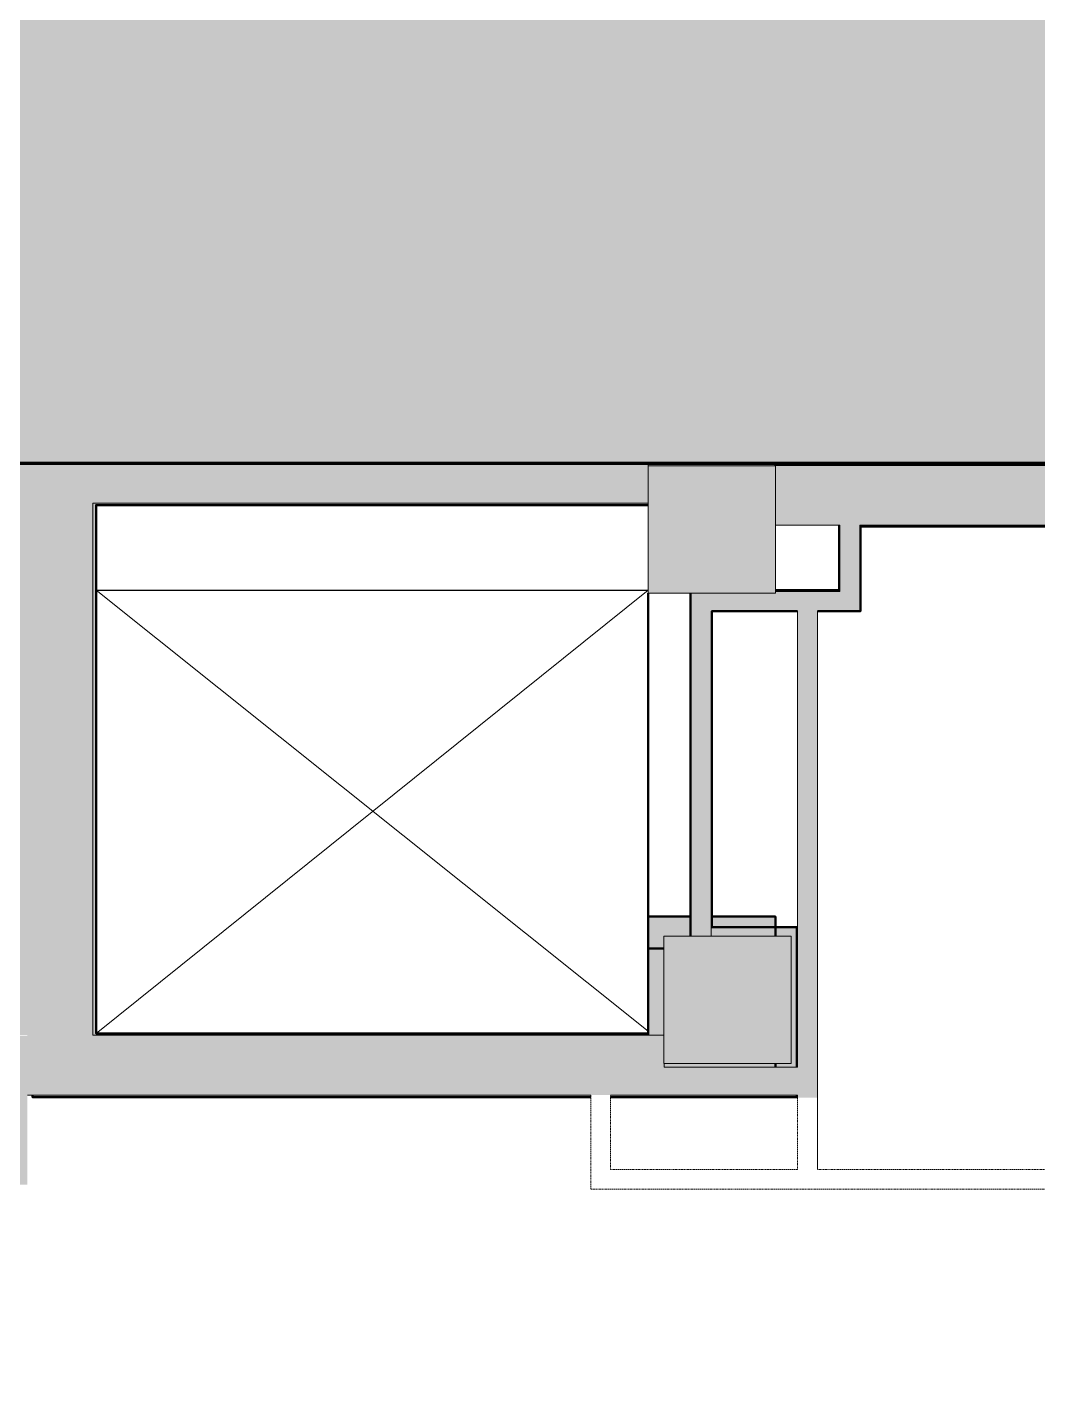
# Model space of a CAD drawing. Header units: inches. Extents: x 842 to 2180, y -10 to 1751.
# Drawn here: x 1519.4 to 1709.7, y 1233.8 to 1492.5 of the extents above; entities that cross this region are included whole.
import ezdxf

# ---------------------------------------------------------------- set-up
doc = ezdxf.new("R2010")
doc.units = ezdxf.units.IN
doc.header["$MEASUREMENT"] = 0
doc.linetypes.add('Demolished', pattern=[0.1875, 0.125, -0.0625])
for name, color, linetype, lineweight in [('A-DETL-GENF', 92, 'Continuous', 9), ('A-DETL-THIN', 151, 'Continuous', 9), ('A-WALL-PATT', 111, 'Continuous', 13), ('I-WALL', 2, 'Continuous', 13), ('Orbis - Background_dwg', 8, 'Continuous', 9), ('Orbis_AR$0$A-Wall-Exst', 7, 'Continuous', 9), ('Orbis_BB$0$A-Wall-Exst', 7, 'Continuous', 9), ('Orbis_BB$0$TI_ARCH-02_E957150$0$A-Wall-Blow', 130, 'Continuous', 30), ('Orbis_BB$0$TI_ARCH-02_E957150$0$A-Wall-Open', 10, 'Continuous', 13), ('Orbis_BB$0$TI_Grid_E957150$0$S-02-COLS-CONC', 50, 'Continuous', 50), ('Orbis_BB$0$TI_Grid_E957150$0$S-04-COLS-CONC', 50, 'Continuous', 50), ('Orbis_BB$0$TI_Grid_E957150$0$S-05-COLS-CONC', 50, 'Continuous', 50), ('Orbis_BB$0$TI_Grid_E957150$0$S-06-COLS-CONC', 50, 'Continuous', 50), ('Orbis_BB$0$TI_Grid_E957150$0$S-07-COLS-CONC', 50, 'Continuous', 50), ('Orbis_BB$0$TI_Grid_E957150$0$S-08-COLS-CONC', 50, 'Continuous', 50), ('Orbis_BB$0$TI_Grid_E957150$0$S-09-COLS-CONC', 50, 'Continuous', 50), ('Orbis_BB$0$TI_Grid_E957150$0$S-11-COLS-CONC', 50, 'Continuous', 50), ('Orbis_BB$0$TI_Grid_E957150$0$S-12-COLS-CONC', 50, 'Continuous', 50), ('Orbis_BB$0$TI_Grid_E957150$0$S-12-COLS-CONC-PATT', 250, 'Continuous', 20), ('Orbis_BB$0$TI_Grid_E957150$0$S-P1-COLS-CONC', 50, 'Continuous', 50), ('Orbis_BB$0$TI_Grid_E957150$0$S-P1-COLS-CONC-PATT', 250, 'Continuous', 20), ('Orbis_BB$0$TI_Grid_E957150$0$S-P4-COLS-CONC', 50, 'Continuous', 50), ('Orbis_BB$0$TI_Grid_E957150$0$S-P4-COLS-CONC-PATT', 250, 'Continuous', 20), ('S-COLS', 52, 'Continuous', 13)]:
    doc.layers.add(name, color=color, linetype=linetype, lineweight=lineweight)

# ---------------------------------------------------------------- blocks, each defined once
blk = doc.blocks.new('Concrete-Rectangular-Column - 24 x 24-V1-Level XX  DEMOLITION')
at = {"layer": 'S-COLS', "lineweight": 9}
blk.add_hatch(color=7, dxfattribs=at).paths.add_polyline_path([(12, -12), (12, 12), (-12, 12), (-12, -12)], flags=0)
at = {"layer": 'S-COLS', "color": 8, "lineweight": 20}
for p, q in [((12, 12), (-12, 12)), ((-12, 12), (-12, -12)), ((12, -12), (12, 12)), ((-12, -12), (12, -12))]:
    blk.add_line(p, q, dxfattribs=at)
blk = doc.blocks.new('Orbis - Background_dwg__U50-7347733-Level XX  DEMOLITION')
at = {"layer": 'Orbis_BB$0$TI_Grid_E957150$0$S-12-COLS-CONC-PATT', "lineweight": 50}
blk.add_hatch(color=50, dxfattribs=at).paths.add_polyline_path([(12367.04, 2102.54), (12368.66, 2102.54), (12368.66, 2103.21), (12349.01, 2103.21), (12347.7, 2102.54)], flags=0)
at = {"layer": 'Orbis_BB$0$TI_Grid_E957150$0$S-12-COLS-CONC'}
blk.add_line((12368.66, 2102.54), (12368.66, 2103.21), dxfattribs=at)
at = {"layer": 'Orbis_BB$0$TI_Grid_E957150$0$S-12-COLS-CONC', "flags": 128}
blk.add_lwpolyline([(12347.6, 2124.91), (12344.66, 2124.91), (12344.66, 2108.54)], dxfattribs=at)
blk = doc.blocks.new('Orbis - Background_dwg_Orbis_BB-7347761-Level XX  DEMOLITION')
at = {"layer": 'Orbis_BB$0$A-Wall-Exst'}
h = blk.add_hatch(color=256, dxfattribs=at)
h.paths.add_polyline_path([(12344.66, 2108.54), (12344.66, 2108.91), (12240.66, 2108.91), (12240.66, 2208.41), (12344.66, 2208.41), (12344.66, 2208.79), (12240.04, 2208.79), (12240.04, 2108.54), (12337.6, 2108.54)], flags=0)
h.paths.add_polyline_path([(12224.79, 2215.66), (12224.79, 2216.04), (12344.66, 2216.04), (12344.66, 2216.41), (12008.66, 2216.41), (12008.66, 2215.66), (12202.66, 2215.66)], flags=0)
h.paths.add_polyline_path([(12384.54, 2215.91), (12687.66, 2215.91), (12687.66, 2216.41), (12368.66, 2216.41), (12368.66, 2215.91), (12380.79, 2215.91)], flags=0)
h.paths.add_polyline_path([(11868.66, 2216.04), (11984.66, 2216.04), (11984.66, 2216.41), (11868.66, 2216.41), (11868.66, 2243.04), (11860.83, 2243.04), (11860.83, 2267.04), (11868.66, 2267.04), (11868.66, 2506.91), (11860.66, 2506.91), (11860.66, 2290.92), (11858.66, 2290.92), (11858.66, 2518.92), (11853.66, 2518.92), (11853.66, 2283.92), (11860.66, 2283.92), (11860.66, 2235.92), (11648.66, 2235.92), (11648.66, 2242.91), (11640.66, 2242.91), (11640.66, 2235.54), (11868.29, 2235.54), (11868.29, 2216.04)], flags=0)
h.paths.add_polyline_path([(12524.66, 2522.91), (12663.66, 2522.91), (12663.66, 2530.91), (12380.66, 2530.91), (12380.66, 2522.91)], flags=0)
h.paths.add_polyline_path([(12164.66, 2522.91), (12332.66, 2522.91), (12332.66, 2530.91), (12020.66, 2530.91), (12020.66, 2522.91)], flags=0)
h = blk.add_hatch(color=256, dxfattribs=at)
h.paths.add_polyline_path([(12825.64, 1719.65), (12825.73, 1719.67), (12823.48, 1735.4), (12825.43, 1721.14)], flags=0)
h.paths.add_polyline_path([(12801.21, 1897.99), (12801.3, 1898), (12797.38, 1925.91), (12800.49, 1903.21)], flags=0)
h.paths.add_polyline_path([(12787.64, 2077.81), (12787.68, 2077.81), (12768.69, 2216.41), (12711.66, 2216.41), (12711.66, 2215.91), (12768.73, 2215.91), (12787.64, 2077.81)], flags=0)
h.paths.add_polyline_path([(12311.71, 2096.91), (12333.85, 2096.91), (12333.85, 2097.29), (12228.66, 2097.29), (12228.66, 2096.91), (12240.04, 2096.91)], flags=0)
h.paths.add_polyline_path([(12347.7, 2096.91), (12372.66, 2096.91), (12372.66, 2097.29), (12337.6, 2097.29), (12337.6, 2096.91)], flags=0)
h.paths.add_polyline_path([(12372.66, 2102.54), (12372.66, 2128.91), (12368.66, 2128.91), (12368.66, 2127.21), (12371.6, 2127.21), (12371.6, 2103.21), (12368.66, 2103.21), (12368.66, 2102.54), (12371.86, 2102.54)], flags=0)
h.paths.add_polyline_path([(12356.54, 2130.91), (12356.66, 2130.91), (12356.66, 2188.41), (12356.54, 2188.41), (12356.54, 2169.47)], flags=0)
h.paths.add_polyline_path([(12352.79, 2130.91), (12352.79, 2191.85), (12352.66, 2191.85), (12352.66, 2130.91)], flags=0)
h.paths.add_polyline_path([(12376.58, 2188.41), (12384.66, 2188.41), (12384.66, 2204.41), (12569.79, 2204.41), (12569.79, 2204.66), (12384.54, 2204.66), (12384.54, 2188.41), (12376.58, 2188.41)], flags=0)
h.paths.add_polyline_path([(11972.66, 2189.41), (11997.66, 2189.41), (11997.66, 2189.54), (11968.79, 2189.54), (11968.79, 2204.79), (11934.54, 2204.79), (11934.54, 2204.41), (11968.66, 2204.41), (11968.66, 2189.41), (11972.54, 2189.41)], flags=0)
h.paths.add_polyline_path([(12024.66, 2189.41), (12024.66, 2189.54), (12020.79, 2189.54), (12020.79, 2189.41), (12024.54, 2189.41)], flags=0)
h.paths.add_polyline_path([(12711.79, 2189.41), (12715.66, 2189.41), (12715.66, 2204.66), (12715.54, 2204.66), (12715.49, 2189.54), (12659.79, 2189.54), (12659.79, 2204.66), (12573.54, 2204.66), (12573.54, 2204.41), (12659.66, 2204.41), (12659.66, 2189.41), (12711.66, 2189.41)], flags=0)
h.paths.add_polyline_path([(12376.58, 2192.16), (12380.79, 2192.16), (12380.79, 2204.66), (12380.66, 2204.66), (12380.66, 2192.41), (12368.66, 2192.41), (12368.66, 2192.16), (12372.83, 2192.16)], flags=0)
h.paths.add_polyline_path([(12663.54, 2193.29), (12687.66, 2193.29), (12687.66, 2193.41), (12663.66, 2193.41), (12663.66, 2204.66), (12663.54, 2204.66), (12663.54, 2193.29)], flags=0)
h.paths.add_polyline_path([(12711.66, 2193.29), (12711.79, 2193.29), (12711.79, 2204.66), (12711.66, 2204.64), (12711.66, 2193.41)], flags=0)
h.paths.add_polyline_path([(11974.14, 2193.29), (11984.66, 2193.29), (11984.66, 2193.41), (11972.66, 2193.41), (11972.66, 2204.79), (11972.54, 2204.79), (11972.54, 2193.29), (11973.4, 2193.29)], flags=0)
h.paths.add_polyline_path([(11868.29, 2204.41), (11930.79, 2204.41), (11930.79, 2204.79), (11857.04, 2204.79), (11857.04, 2204.41), (11861.69, 2204.41)], flags=0)
h.paths.add_polyline_path([(11648.74, 2223.92), (11648.79, 2223.92), (11648.79, 2224.29), (11640.58, 2224.29), (11640.58, 2223.92), (11645.35, 2223.92)], flags=0)
h.paths.add_polyline_path([(11636.66, 2223.92), (11636.83, 2223.92), (11636.83, 2224.29), (11636.66, 2224.29)], flags=0)
h.paths.add_polyline_path([(11640.66, 2235.54), (11640.66, 2242.91), (11624.66, 2242.91), (11624.66, 2244.31), (11622.05, 2244.31), (11622.05, 2274.31), (11624.66, 2274.31), (11624.66, 2274.91), (11640.66, 2274.91), (11640.66, 2284.42), (11636.66, 2284.42), (11636.66, 2278.91), (11620.66, 2278.91), (11620.66, 2238.91), (11636.66, 2238.91), (11636.66, 2235.54), (11636.83, 2235.54), (11636.84, 2239.09), (11640.58, 2239.09), (11640.58, 2235.54)], flags=0)
at = {"layer": 'Orbis_BB$0$TI_Grid_E957150$0$S-P1-COLS-CONC-PATT', "lineweight": 9}
h = blk.add_hatch(color=7, dxfattribs=at)
h.paths.add_polyline_path([(12347.7, 2102.54), (12349.01, 2103.21), (12347.7, 2103.21)], flags=0)
h.paths.add_polyline_path([(12344.66, 2108.54), (12347.6, 2108.54), (12347.6, 2127.21), (12352.79, 2127.21), (12352.79, 2130.91), (12344.66, 2130.91), (12344.66, 2108.91)], flags=0)
h.paths.add_polyline_path([(12368.66, 2127.21), (12368.66, 2130.91), (12356.54, 2130.89), (12356.54, 2127.21), (12361.75, 2127.21)], flags=0)
at = {"layer": 'Orbis_BB$0$TI_Grid_E957150$0$S-P4-COLS-CONC-PATT', "lineweight": 9}
blk.add_hatch(color=7, dxfattribs=at).paths.add_polyline_path([(12344.66, 2215.85), (12368.66, 2215.85), (12368.66, 2216.41), (12344.66, 2216.41), (12344.66, 2215.91)], flags=0)
at = {"layer": 'Orbis_BB$0$A-Wall-Exst', "color": 50, "lineweight": 50}
for p, q in [((12368.66, 2216.41), (12368.66, 2215.91)), ((12352.66, 2127.21), (12352.66, 2191.85)), ((12352.66, 2191.85), (12352.66, 2127.21)), ((12372.83, 2188.41), (12372.7, 2188.41)), ((12376.7, 2188.41), (12376.58, 2188.41)), ((12368.66, 2103.21), (12368.66, 2102.54)), ((12333.85, 2096.91), (12333.73, 2096.91)), ((12337.73, 2096.91), (12337.6, 2096.91))]:
    blk.add_line(p, q, dxfattribs=at)
at = {"layer": 'Orbis_BB$0$A-Wall-Exst', "color": 50, "lineweight": 50, "flags": 128}
for points in [[(12344.66, 2216.04), (12344.66, 2216.41), (12240.66, 2216.41), (12008.66, 2216.41)], [(12687.66, 2215.91), (12687.66, 2216.41), (12368.66, 2216.41)], [(12344.66, 2108.54), (12344.66, 2108.91), (12240.66, 2108.91), (12240.66, 2208.41), (12344.66, 2208.41)], [(12380.66, 2204.66), (12380.66, 2192.41), (12368.66, 2192.41)], [(12376.58, 2188.41), (12384.66, 2188.41), (12384.66, 2204.41), (12569.79, 2204.41)], [(12344.66, 2191.85), (12344.66, 2124.91), (12347.6, 2124.91)], [(12372.66, 2102.54), (12372.66, 2128.91), (12356.66, 2128.91), (12356.66, 2188.41), (12372.83, 2188.41)], [(12228.66, 2097.29), (12228.66, 2096.91), (12333.85, 2096.91)], [(12337.6, 2096.91), (12372.66, 2096.91), (12372.66, 2097.29)]]:
    blk.add_lwpolyline(points, dxfattribs=at)
at = {"layer": 'Orbis_BB$0$TI_ARCH-02_E957150$0$A-Wall-Blow'}
blk.add_line((12240.66, 2192.41), (12344.66, 2192.41), dxfattribs=at)
at = {"layer": 'Orbis_BB$0$TI_ARCH-02_E957150$0$A-Wall-Open'}
for p, q in [((12240.66, 2192.41), (12344.66, 2109.29)), ((12344.66, 2192.41), (12240.66, 2108.91))]:
    blk.add_line(p, q, dxfattribs=at)
at = {"layer": 'Orbis_BB$0$TI_Grid_E957150$0$S-02-COLS-CONC'}
for p, q in [((12368.66, 2215.91), (12368.66, 2216.41)), ((12368.66, 2103.21), (12368.66, 2102.54))]:
    blk.add_line(p, q, dxfattribs=at)
at = {"layer": 'Orbis_BB$0$TI_Grid_E957150$0$S-02-COLS-CONC', "flags": 128}
for points in [[(12368.66, 2216.41), (12344.66, 2216.41), (12344.66, 2216.04)], [(12344.66, 2108.54), (12344.66, 2124.91), (12347.6, 2124.91)]]:
    blk.add_lwpolyline(points, dxfattribs=at)
at = {"layer": 'Orbis_BB$0$TI_Grid_E957150$0$S-04-COLS-CONC'}
blk.add_line((12368.66, 2103.21), (12368.66, 2102.54), dxfattribs=at)
at = {"layer": 'Orbis_BB$0$TI_Grid_E957150$0$S-04-COLS-CONC', "flags": 128}
blk.add_lwpolyline([(12344.66, 2108.54), (12344.66, 2124.91), (12347.6, 2124.91)], dxfattribs=at)
at = {"layer": 'Orbis_BB$0$TI_Grid_E957150$0$S-05-COLS-CONC'}
blk.add_line((12368.66, 2103.21), (12368.66, 2102.54), dxfattribs=at)
at = {"layer": 'Orbis_BB$0$TI_Grid_E957150$0$S-05-COLS-CONC', "flags": 128}
blk.add_lwpolyline([(12344.66, 2108.54), (12344.66, 2124.91), (12347.6, 2124.91)], dxfattribs=at)
at = {"layer": 'Orbis_BB$0$TI_Grid_E957150$0$S-06-COLS-CONC'}
blk.add_line((12368.66, 2103.21), (12368.66, 2102.54), dxfattribs=at)
at = {"layer": 'Orbis_BB$0$TI_Grid_E957150$0$S-06-COLS-CONC', "flags": 128}
blk.add_lwpolyline([(12344.66, 2108.54), (12344.66, 2124.91), (12347.6, 2124.91)], dxfattribs=at)
at = {"layer": 'Orbis_BB$0$TI_Grid_E957150$0$S-07-COLS-CONC'}
blk.add_line((12368.66, 2103.21), (12368.66, 2102.54), dxfattribs=at)
at = {"layer": 'Orbis_BB$0$TI_Grid_E957150$0$S-07-COLS-CONC', "flags": 128}
blk.add_lwpolyline([(12344.66, 2108.54), (12344.66, 2124.91), (12347.6, 2124.91)], dxfattribs=at)
at = {"layer": 'Orbis_BB$0$TI_Grid_E957150$0$S-08-COLS-CONC'}
blk.add_line((12368.66, 2103.21), (12368.66, 2102.54), dxfattribs=at)
at = {"layer": 'Orbis_BB$0$TI_Grid_E957150$0$S-08-COLS-CONC', "flags": 128}
blk.add_lwpolyline([(12344.66, 2108.54), (12344.66, 2124.91), (12347.6, 2124.91)], dxfattribs=at)
at = {"layer": 'Orbis_BB$0$TI_Grid_E957150$0$S-09-COLS-CONC'}
blk.add_line((12368.66, 2103.21), (12368.66, 2102.54), dxfattribs=at)
at = {"layer": 'Orbis_BB$0$TI_Grid_E957150$0$S-09-COLS-CONC', "flags": 128}
blk.add_lwpolyline([(12344.66, 2108.54), (12344.66, 2124.91), (12347.6, 2124.91)], dxfattribs=at)
at = {"layer": 'Orbis_BB$0$TI_Grid_E957150$0$S-11-COLS-CONC'}
blk.add_line((12368.66, 2102.54), (12368.66, 2103.21), dxfattribs=at)
at = {"layer": 'Orbis_BB$0$TI_Grid_E957150$0$S-11-COLS-CONC', "flags": 128}
blk.add_lwpolyline([(12347.6, 2124.91), (12344.66, 2124.91), (12344.66, 2108.54)], dxfattribs=at)
at = {"layer": 'Orbis_BB$0$TI_Grid_E957150$0$S-P1-COLS-CONC'}
for p, q in [((12368.66, 2215.91), (12368.66, 2216.41)), ((12368.66, 2103.21), (12368.66, 2102.54))]:
    blk.add_line(p, q, dxfattribs=at)
at = {"layer": 'Orbis_BB$0$TI_Grid_E957150$0$S-P1-COLS-CONC', "flags": 128}
for points in [[(12368.66, 2216.41), (12344.66, 2216.41), (12344.66, 2216.04)], [(12344.66, 2108.54), (12344.66, 2130.91), (12352.79, 2130.91)], [(12356.54, 2130.91), (12368.66, 2130.91), (12368.66, 2127.21)]]:
    blk.add_lwpolyline(points, dxfattribs=at)
at = {"layer": 'Orbis_BB$0$TI_Grid_E957150$0$S-P4-COLS-CONC'}
for p, q in [((12344.66, 2130.91), (12344.66, 2108.54)), ((12352.79, 2130.91), (12344.66, 2130.91)), ((12368.66, 2102.54), (12368.66, 2103.21))]:
    blk.add_line(p, q, dxfattribs=at)
at = {"layer": 'Orbis_BB$0$TI_Grid_E957150$0$S-P4-COLS-CONC', "flags": 128}
for points in [[(12344.66, 2216.04), (12344.66, 2216.41), (12368.66, 2216.41), (12368.66, 2215.91)], [(12368.66, 2127.21), (12368.66, 2130.91), (12356.54, 2130.91)]]:
    blk.add_lwpolyline(points, dxfattribs=at)
blk.add_blockref('Orbis - Background_dwg__U50-7347733-Level XX  DEMOLITION', (0, 0))
blk = doc.blocks.new('Orbis - Background_dwg-7329766-Level XX  DEMOLITION')
at = {"layer": 'Orbis_AR$0$A-Wall-Exst', "color": 50, "lineweight": 50}
for p, q in [((1664.54, 1382.47), (1664.41, 1382.47)), ((1668.41, 1382.47), (1668.29, 1382.47)), ((1664.37, 1296.6), (1664.37, 1322.97)), ((1625.56, 1290.97), (1625.43, 1290.97)), ((1629.43, 1290.97), (1629.31, 1290.97)), ((1664.37, 1290.97), (1664.37, 1291.35))]:
    blk.add_line(p, q, dxfattribs=at)
blk.add_blockref('Orbis - Background_dwg_Orbis_BB-7347761-Level XX  DEMOLITION', (-10708.29, -805.94))

msp = doc.modelspace()

# ---------------------------------------------------------------- hatches: boundary and pattern name
at = {"layer": 'A-DETL-GENF'}
h = msp.add_hatch(color=9, dxfattribs=at)
h.paths.add_polyline_path([(1357.37, -9.77), (2180.09, -9.77), (2180.09, 282.04), (2178.37, 282.04), (2178.37, 269.98), (2160.37, 269.98), (2160.37, 281.98), (2145.5, 281.98), (2145.5, 222.1), (2148.37, 222.1), (2148.37, 48.98), (1645.98, 48.98), (1645.98, 56.98), (1645.87, 56.98), (1645.87, 67.98), (1645.98, 67.98), (1645.98, 68.19), (1645.71, 68.23), (1643.24, 68.89), (1642.84, 69.08), (1642.63, 69.12), (1642.36, 69.3), (1640.87, 69.99), (1639.47, 70.98), (1636.37, 70.98), (1636.37, 74.07), (1635.38, 75.48), (1634.68, 76.98), (1634.51, 77.24), (1634.47, 77.43), (1634.27, 77.85), (1633.6, 80.38), (1633.38, 83.07), (1633.6, 85.59), (1634.27, 88.11), (1635.38, 90.48), (1636.37, 91.9), (1636.37, 94.98), (1639.44, 94.98), (1640.87, 95.97), (1643.24, 97.08), (1645.98, 97.86), (1645.98, 97.98), (1645.87, 97.98), (1645.87, 207.29), (1645.98, 207.29), (1645.98, 208.97), (1636.37, 208.97), (1636.37, 239.19), (1645.87, 239.19), (1645.87, 593.98), (1179.62, 593.98), (1179.62, 528.98), (842.21, 528.98), (842.21, -9.77), (1350.37, -9.77)], flags=0)
h.paths.add_polyline_path([(1439.37, 58.98), (1435.75, 59.1), (1357.37, 59.1), (1357.37, 54.98), (1402.37, 54.98), (1402.37, 58.98), (1435.75, 58.98)], flags=0)
h.paths.add_polyline_path([(1409.37, 47.98), (1350.37, 47.98), (1350.37, 122.98), (1361, 122.98), (1361, 62.73), (1439.37, 62.73), (1439.37, 51.98), (1409.37, 51.98), (1409.37, 48.98)], flags=0)
h.paths.add_polyline_path([(1288.37, 67.98), (1288.3, 67.99), (1285.77, 68.21), (1283.24, 68.89), (1282.84, 69.08), (1282.63, 69.12), (1282.36, 69.3), (1280.87, 69.99), (1279.47, 70.98), (1276.37, 70.98), (1276.37, 74.07), (1275.38, 75.48), (1274.68, 76.98), (1274.51, 77.24), (1274.47, 77.43), (1274.27, 77.85), (1273.6, 80.38), (1273.38, 83.07), (1273.6, 85.59), (1274.27, 88.11), (1275.38, 90.48), (1276.37, 91.9), (1276.37, 94.98), (1279.44, 94.98), (1280.87, 95.97), (1283.24, 97.08), (1285.77, 97.76), (1288.46, 97.98), (1290.97, 97.76), (1293.5, 97.08), (1295.87, 95.97), (1297.3, 94.98), (1300.37, 94.98), (1300.37, 91.9), (1301.36, 90.48), (1302.47, 88.11), (1303.14, 85.59), (1303.37, 82.97), (1303.14, 80.38), (1302.47, 77.85), (1302.27, 77.43), (1302.23, 77.24), (1302.06, 76.98), (1301.36, 75.48), (1300.37, 74.07), (1300.37, 70.98), (1297.27, 70.98), (1295.87, 69.99), (1294.38, 69.3), (1294.11, 69.12), (1293.9, 69.08), (1293.5, 68.89), (1290.97, 68.21), (1288.41, 67.98)], flags=0)
h.paths.add_polyline_path([(928.37, 67.98), (928.24, 68), (925.84, 68.21), (923.32, 68.89), (922.97, 69.05), (922.63, 69.12), (922.17, 69.42), (920.95, 69.99), (919.55, 70.98), (916.37, 70.98), (916.37, 74.18), (915.46, 75.48), (914.94, 76.59), (914.49, 77.34), (914.35, 77.85), (913.68, 80.38), (913.45, 82.58), (913.39, 83.07), (913.51, 83.68), (913.68, 85.59), (914.51, 88.72), (914.92, 89.32), (915.46, 90.48), (916.37, 91.79), (916.37, 94.98), (919.52, 94.98), (920.95, 95.97), (922.25, 96.58), (922.63, 96.83), (922.91, 96.89), (923.32, 97.08), (925.84, 97.76), (928.54, 97.98), (931.05, 97.76), (933.58, 97.08), (935.95, 95.97), (937.37, 94.98), (940.37, 94.98), (940.37, 92.01), (941.44, 90.48), (942.54, 88.11), (943.22, 85.59), (943.45, 82.98), (943.22, 80.38), (942.54, 77.85), (941.44, 75.48), (940.37, 73.96), (940.37, 70.98), (937.35, 70.98), (935.95, 69.99), (933.58, 68.89), (931.05, 68.21), (928.41, 67.98)], flags=0)
h.paths.add_polyline_path([(1276.37, 208.97), (1276.37, 239.19), (1300.37, 239.19), (1300.37, 208.97), (1288.06, 208.97)], flags=0)
h.paths.add_polyline_path([(916.37, 208.97), (916.37, 209.19), (916.15, 209.19), (916.15, 239.19), (940.15, 239.19), (940.15, 238.97), (940.37, 238.97), (940.37, 208.97), (940.15, 208.97)], flags=0)
h.paths.add_polyline_path([(1046.12, 593.97), (935.62, 593.98), (935.62, 598.98), (937.62, 598.98), (937.62, 740.22), (867.12, 740.22), (867.12, 647.48), (844.25, 647.48), (844.25, 623.98), (893.25, 623.98), (893.25, 598.98), (895.62, 598.98), (895.62, 593.98), (888.25, 593.98), (888.25, 612.48), (844.25, 612.48), (844.25, 593.98), (1040.87, 593.97)], flags=0)
h.paths.add_polyline_path([(1247.87, 596.98), (1247.87, 605.72), (1209.87, 605.72), (1209.87, 596.98)], flags=0)
h.paths.add_polyline_path([(972.87, 596.98), (1010.87, 596.98), (1010.87, 605.72), (972.87, 605.72)], flags=0)
h.paths.add_polyline_path([(1349.68, 598.98), (1389.12, 598.98), (1389.12, 706.97), (1380.37, 706.97), (1380.37, 736.97), (1390.37, 736.97), (1390.37, 820.98), (1388.37, 820.98), (1388.37, 825.98), (1390.37, 825.98), (1390.37, 913.99), (1377.37, 913.99), (1377.37, 951.98), (1290.37, 951.98), (1290.37, 913.99), (1277.37, 913.99), (1277.37, 891.98), (1272.12, 891.98), (1272.12, 934.97), (1179.87, 934.97), (1179.87, 891.98), (1167.87, 891.98), (1167.87, 845.98), (1179.87, 845.98), (1179.87, 787.98), (1167.87, 787.98), (1167.87, 741.98), (1179.87, 741.98), (1179.87, 683.98), (1167.87, 683.98), (1167.87, 637.98), (1179.87, 637.98), (1179.87, 610.97), (1277.87, 610.97), (1277.87, 820.73), (1272.12, 820.73), (1272.12, 845.98), (1277.37, 845.98), (1277.37, 825.98), (1348.37, 825.98), (1348.37, 820.98), (1283.12, 820.98), (1283.12, 598.98)], flags=0)
h.paths.add_polyline_path([(1497.62, 598.98), (1636.37, 598.98), (1636.37, 626.3), (1660.37, 626.3), (1660.37, 598.98), (1669.37, 598.98), (1669.37, 946.98), (1553.37, 946.98), (1553.37, 951.98), (1513.37, 951.98), (1513.37, 946.98), (1506.37, 946.97), (1506.37, 916.97), (1496.37, 916.97), (1496.37, 736.97), (1506.37, 736.97), (1506.37, 706.97), (1497.62, 706.97), (1497.62, 599.23)], flags=0)
h.paths.add_polyline_path([(1488.78, 599.23), (1492.37, 599.23), (1492.37, 701.72), (1394.37, 701.72), (1394.37, 599.23)], flags=0)
h.paths.add_polyline_path([(972.87, 610.97), (1040.87, 610.97), (1040.87, 637.98), (1052.87, 637.98), (1052.87, 683.98), (1040.87, 683.98), (1040.87, 741.98), (1052.87, 741.98), (1052.87, 787.98), (1040.87, 787.98), (1040.87, 845.98), (1052.87, 845.98), (1052.87, 891.98), (1040.87, 891.98), (1040.87, 918.98), (942.87, 918.98), (942.87, 610.97)], flags=0)
h.paths.add_polyline_path([(886.76, 616.48), (888.25, 616.48), (888.25, 619.98), (844.25, 619.98), (844.25, 616.48), (845.73, 616.48)], flags=0)
h.paths.add_polyline_path([(842.21, 652.48), (862.12, 652.48), (862.12, 745.22), (891.62, 745.22), (891.62, 840.22), (857.37, 840.22), (857.37, 845.22), (919.37, 845.22), (919.37, 947.22), (842.21, 947.22), (842.21, 671.78)], flags=0)
h.paths.add_polyline_path([(1434.26, 706.97), (1492.37, 706.97), (1492.37, 730.73), (1394.37, 730.73), (1394.37, 706.97), (1396.37, 706.97)], flags=0)
h.paths.add_polyline_path([(1460.42, 735.98), (1490.37, 735.98), (1490.37, 945.98), (1488.37, 945.98), (1488.37, 951.98), (1448.37, 951.98), (1448.37, 945.98), (1396.37, 945.98), (1396.37, 735.98), (1434.26, 735.98)], flags=0)
h.paths.add_polyline_path([(896.62, 745.22), (898.37, 745.22), (898.37, 840.22), (896.62, 840.22), (896.62, 745.47)], flags=0)
h.paths.add_polyline_path([(919.37, 745.47), (937.62, 745.47), (937.62, 839.97), (903.62, 839.97), (903.62, 745.47)], flags=0)
h.paths.add_polyline_path([(934.14, 845.22), (937.62, 845.22), (937.62, 924.23), (1040.87, 924.23), (1040.87, 934.97), (1010.87, 934.97), (1010.87, 949.22), (972.87, 949.22), (972.87, 934.97), (942.87, 934.97), (942.87, 949.22), (923.37, 949.22), (923.37, 845.22)], flags=0)
h.paths.add_polyline_path([(1636.37, 916.97), (1636.37, 946.97), (1660.37, 946.97), (1660.37, 916.97), (1645.98, 916.97)], flags=0)
h.paths.add_polyline_path([(1277.87, 916.99), (1287.37, 916.99), (1287.37, 948.98), (1277.87, 948.98), (1277.87, 934.97), (1277.37, 934.97), (1277.37, 916.99)], flags=0)
h.paths.add_polyline_path([(1247.87, 940.23), (1247.87, 948.98), (1209.87, 948.98), (1209.87, 940.23)], flags=0)
h.paths.add_polyline_path([(1382.36, 946.99), (1394.37, 946.99), (1394.37, 948.98), (1380.37, 948.98), (1380.37, 946.99)], flags=0)
h.paths.add_polyline_path([(842.21, 1041.22), (928.37, 1041.22), (928.37, 1045.29), (927.62, 1045.29), (927.62, 1046.79), (928.37, 1046.79), (928.37, 1119.16), (927.62, 1119.16), (927.62, 1120.66), (928.37, 1120.66), (928.37, 1292.47), (913.87, 1292.47), (913.87, 1327.47), (928.37, 1327.47), (928.37, 1432.97), (912.37, 1432.97), (912.37, 1472.97), (928.37, 1472.97), (928.37, 1478.48), (940.37, 1478.48), (940.37, 1429.98), (1152.37, 1429.98), (1152.37, 1477.98), (1145.37, 1477.98), (1145.37, 1712.98), (940.37, 1712.98), (940.37, 1700.97), (916.37, 1700.97), (916.37, 1712.98), (842.21, 1712.98), (842.21, 1045.29)], flags=0)
h.paths.add_polyline_path([(2059.94, 1410.47), (2028.24, 1641.93), (2004.53, 1724.6), (2003.37, 1724.6), (2003.37, 1700.97), (1955.37, 1700.97), (1955.37, 1712.97), (1840.37, 1712.97), (1840.37, 1700.97), (1816.37, 1700.97), (1816.37, 1712.98), (1672.37, 1712.98), (1672.37, 1700.97), (1624.37, 1700.97), (1624.37, 1712.98), (1480.37, 1712.98), (1480.37, 1700.97), (1456.37, 1700.97), (1456.37, 1712.98), (1312.37, 1712.98), (1312.37, 1700.97), (1264.37, 1700.97), (1264.37, 1712.98), (1176.37, 1712.98), (1176.37, 1700.97), (1160.37, 1700.97), (1160.37, 1461.1), (1176.54, 1461.1), (1176.54, 1437.1), (1176.37, 1437.1), (1176.37, 1436.97), (1160.37, 1436.97), (1160.37, 1410.47), (2050.8, 1410.47)], flags=0)
h.paths.add_polyline_path([(1456.37, 1436.97), (1456.37, 1460.97), (1456.48, 1460.97), (1456.48, 1461.1), (1480.48, 1461.1), (1480.48, 1437.1), (1480.37, 1437.1), (1480.37, 1436.97), (1456.48, 1436.97)], flags=0)
h.paths.add_polyline_path([(1152.37, 1484.98), (1152.37, 1712.98), (1150.37, 1712.98), (1150.37, 1484.98)], flags=0)
h.paths.add_polyline_path([(1300.37, 1541.91), (1276.37, 1541.91), (1276.37, 1565.97), (1300.37, 1565.97), (1300.37, 1541.97)], flags=0)
h.paths.add_polyline_path([(1639.8, 1541.91), (1636.37, 1541.91), (1636.37, 1565.97), (1660.37, 1565.97), (1660.37, 1541.91)], flags=0)
h.paths.add_polyline_path([(1998.26, 1541.91), (1974.26, 1541.91), (1974.26, 1565.91), (1974.37, 1565.91), (1974.37, 1565.97), (1998.37, 1565.97), (1998.37, 1541.97), (1998.26, 1541.97)], flags=0)
at = {"layer": 'A-WALL-PATT', "lineweight": 9}
for points in [[(1518.84, 1402.85), (1636.37, 1402.85), (1636.37, 1410.1), (1516.5, 1410.1), (1516.5, 1402.85)], [(2007.25, 1398.72), (2061.98, 1398.72), (2060.43, 1409.97), (1660.37, 1409.97), (1660.37, 1398.72), (2003.5, 1398.72)], [(1518.84, 1302.6), (1531.75, 1302.6), (1531.75, 1402.85), (1516.5, 1402.85), (1516.5, 1302.6)], [(1676.25, 1382.48), (1676.25, 1398.72), (1672.5, 1398.72), (1672.5, 1382.48)], [(1660.37, 1382.48), (1672.5, 1382.48), (1672.5, 1386.23), (1660.37, 1386.23), (1660.37, 1385.91), (1644.5, 1385.91), (1644.5, 1382.48), (1648.25, 1382.48)], [(1648.25, 1321.28), (1648.25, 1382.48), (1644.5, 1382.48), (1644.5, 1321.28)], [(1668.29, 1290.85), (1668.29, 1382.48), (1664.54, 1382.48), (1664.54, 1290.85)], [(1519.45, 1274.47), (1519.45, 1302.47), (1516.45, 1302.47), (1516.45, 1274.47), (1518.84, 1274.47)], [(1639.41, 1291.35), (1639.41, 1297.28), (1639.31, 1297.28), (1639.31, 1302.6), (1519.45, 1302.6), (1519.45, 1291.35), (1639.31, 1291.35)], [(1664.54, 1291.35), (1664.54, 1296.6), (1639.41, 1296.6), (1639.41, 1291.35), (1663.31, 1291.35)]]:
    msp.add_hatch(color=7, dxfattribs=at).paths.add_polyline_path(points, flags=0)

# ---------------------------------------------------------------- linework, layer by layer
at = {"layer": 'A-DETL-THIN'}
msp.add_line((1160, 1410.1), (2060, 1410.1), dxfattribs=at)
at = {"layer": 'I-WALL', "color": 8, "lineweight": 20}
for p, q in [((1636.37, 1410.1), (1516.5, 1410.1)), ((1636.37, 1409.91), (1636.37, 1410.1)), ((2060.43, 1409.97), (1660.37, 1409.97)), ((1660.37, 1409.97), (1660.37, 1409.91)), ((1531.75, 1402.85), (1636.37, 1402.85)), ((1531.75, 1302.6), (1531.75, 1402.85)), ((1660.37, 1398.72), (1672.5, 1398.72)), ((1672.5, 1398.72), (1672.5, 1386.23)), ((1676.25, 1382.48), (1676.25, 1398.72)), ((1676.25, 1398.72), (1861.5, 1398.72)), ((1644.5, 1385.91), (1644.5, 1321.28)), ((1672.5, 1386.23), (1660.37, 1386.23)), ((1648.25, 1382.48), (1664.54, 1382.48)), ((1648.25, 1321.28), (1648.25, 1382.48)), ((1664.54, 1382.48), (1664.54, 1296.6)), ((1668.29, 1382.48), (1676.25, 1382.48)), ((1668.29, 1277.35), (1668.29, 1382.48)), ((1639.31, 1302.6), (1531.75, 1302.6)), ((1639.41, 1296.6), (1639.41, 1297.28)), ((1664.54, 1296.6), (1639.41, 1296.6)), ((1519.45, 1291.35), (1625.56, 1291.35)), ((1629.31, 1291.35), (1664.54, 1291.35))]:
    msp.add_line(p, q, dxfattribs=at)
at = {"layer": 'I-WALL', "color": 250, "linetype": 'Demolished', "lineweight": 20}
for p, q in [((1625.56, 1291.35), (1625.56, 1273.6)), ((1629.31, 1277.35), (1629.31, 1291.35)), ((1664.54, 1291.35), (1664.54, 1277.35)), ((1664.54, 1277.35), (1629.31, 1277.35)), ((1818.12, 1277.35), (1668.29, 1277.35)), ((1625.56, 1273.6), (1818.12, 1273.6))]:
    msp.add_line(p, q, dxfattribs=at)

# ---------------------------------------------------------------- block references
at = {"layer": 'Orbis - Background_dwg', "color": 7}
msp.add_blockref('Orbis - Background_dwg-7329766-Level XX  DEMOLITION', (0, 0), dxfattribs=at)
at = {"layer": 'S-COLS', "lineweight": 9}
for p in [(1648.37, 1397.91), (1651.31, 1309.28)]:
    msp.add_blockref('Concrete-Rectangular-Column - 24 x 24-V1-Level XX  DEMOLITION', p, dxfattribs=at)

doc.saveas('drawing.dxf')
